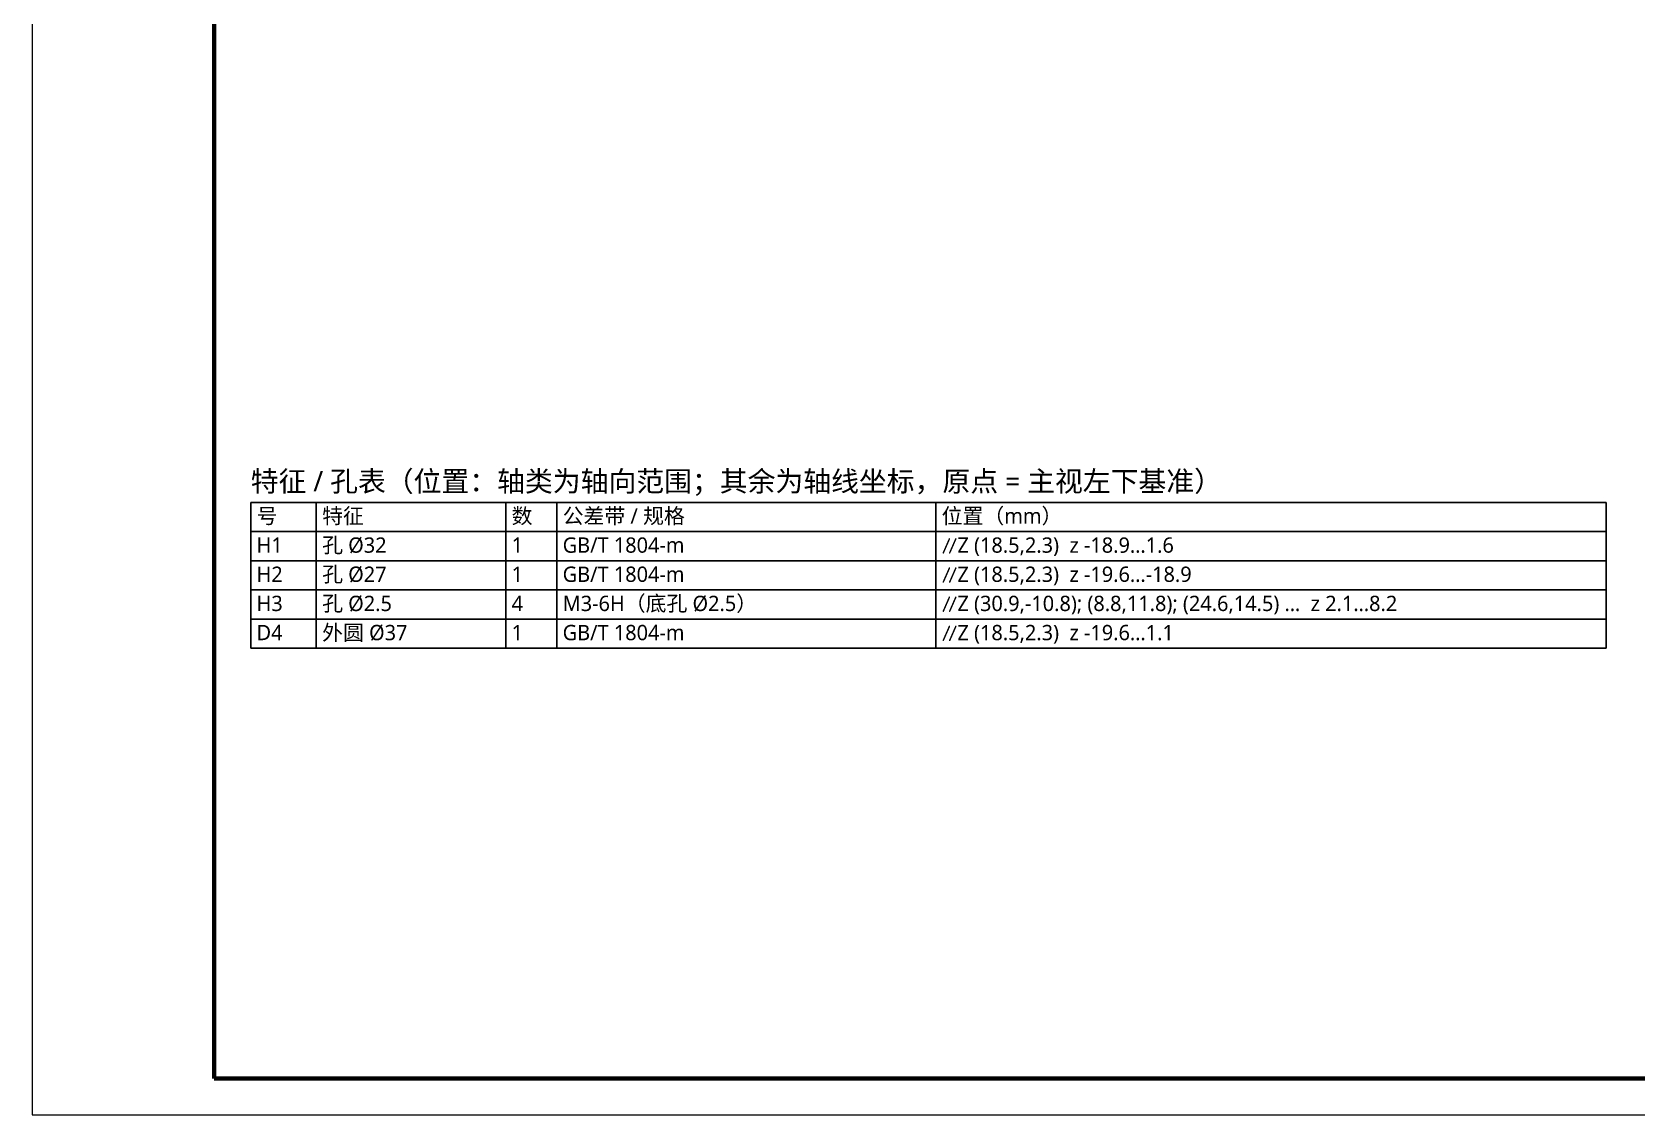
# Model space of a CAD drawing. Header units: millimetres. Extents: x 0 to 420, y 0 to 297.
# Drawn here: x 0 to 220.2, y 0 to 148.5 of the extents above; entities that cross this region are included whole.
import ezdxf

# ---------------------------------------------------------------- set-up
doc = ezdxf.new("R2010")
doc.units = ezdxf.units.MM
doc.layers.add('FRAME', color=7, linetype='CONTINUOUS', lineweight=70)
doc.layers.add('TEXT', color=7, linetype='CONTINUOUS', lineweight=25)
doc.styles.add('CJK', font='NotoSansCJK-Regular.ttc')

msp = doc.modelspace()

# ---------------------------------------------------------------- linework, layer by layer
at = {"layer": 'FRAME', "lineweight": 18}
msp.add_lwpolyline([(0, 0), (420, 0), (420, 297), (0, 297)], close=True, dxfattribs=at)
at = {"layer": 'FRAME'}
msp.add_lwpolyline([(25, 5), (415, 5), (415, 292), (25, 292)], close=True, dxfattribs=at)
at = {"layer": 'TEXT'}
for p, q in [((30, 84), (30, 64)), ((39, 84), (39, 64)), ((65, 84), (65, 64)), ((72, 84), (72, 64)), ((124, 84), (124, 64)), ((216, 84), (216, 64))]:
    msp.add_line(p, q, dxfattribs=at)
for points in [[(30, 84), (216, 84)], [(30, 80), (216, 80)], [(30, 76), (216, 76)], [(30, 72), (216, 72)], [(30, 68), (216, 68)], [(30, 64), (216, 64)]]:
    msp.add_lwpolyline(points, dxfattribs=at)

# ---------------------------------------------------------------- texts
at = {"layer": 'TEXT', "style": 'CJK'}
for s, height, p in [('特征 / 孔表（位置：轴类为轴向范围；其余为轴线坐标，原点 = 主视左下基准）', 2.8, (30, 85.5)), ('号', 2.1, (30.8, 81.1)), ('特征', 2.1, (39.8, 81.1)), ('数', 2.1, (65.8, 81.1)), ('公差带 / 规格', 2.1, (72.8, 81.1)), ('位置（mm）', 2.1, (124.8, 81.1)), ('孔 Ø32', 2.1, (39.8, 77.1)), ('H1', 2.1, (30.8, 77.1)), ('1', 2.1, (65.8, 77.1)), ('GB/T 1804-m', 2.1, (72.8, 77.1)), ('∥Z (18.5,2.3)  z -18.9…1.6', 2.1, (124.8, 77.1)), ('H2', 2.1, (30.8, 73.1)), ('孔 Ø27', 2.1, (39.8, 73.1)), ('1', 2.1, (65.8, 73.1)), ('GB/T 1804-m', 2.1, (72.8, 73.1)), ('∥Z (18.5,2.3)  z -19.6…-18.9', 2.1, (124.8, 73.1)), ('H3', 2.1, (30.8, 69.1)), ('孔 Ø2.5', 2.1, (39.8, 69.1)), ('4', 2.1, (65.8, 69.1)), ('M3-6H（底孔 Ø2.5）', 2.1, (72.8, 69.1)), ('∥Z (30.9,-10.8); (8.8,11.8); (24.6,14.5) …  z 2.1…8.2', 2.1, (124.8, 69.1)), ('D4', 2.1, (30.8, 65.1)), ('外圆 Ø37', 2.1, (39.8, 65.1)), ('1', 2.1, (65.8, 65.1)), ('GB/T 1804-m', 2.1, (72.8, 65.1)), ('∥Z (18.5,2.3)  z -19.6…1.1', 2.1, (124.8, 65.1))]:
    msp.add_text(s, height=height, dxfattribs=at).set_placement(p)

doc.saveas('drawing.dxf')
